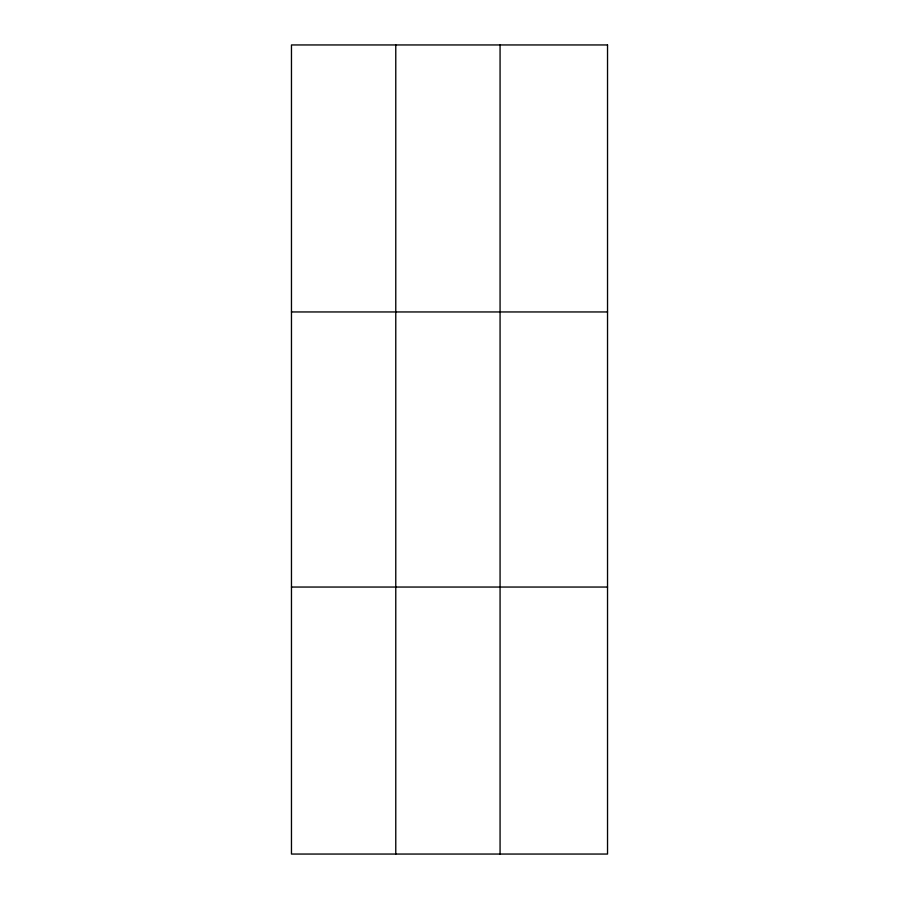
<?xml version="1.0" encoding="UTF-8"?>
<svg xmlns="http://www.w3.org/2000/svg" width="899" height="899" viewBox="0 0 899 899"><rect width="100%" height="100%" fill="white"/><g stroke="black" fill="none" stroke-linecap="round" stroke-linejoin="round"><path stroke-width="1.35" d="M395.774 44.95L395.774 854.05M500.069 44.95L500.069 854.05M291.467 311.953L607.533 311.953M291.467 587.047L607.533 587.047M607.533 44.95L607.533 854.05L291.467 854.05L291.467 44.95L607.533 44.95"/></g></svg>
